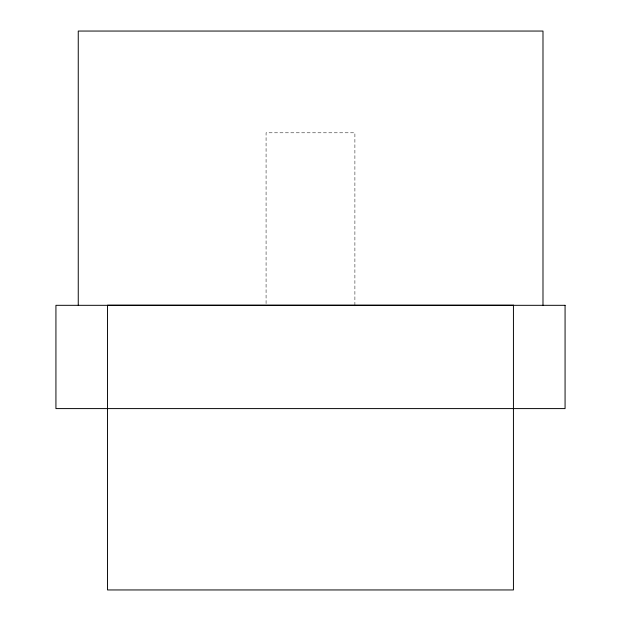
<?xml version="1.0" encoding="UTF-8"?>
<svg xmlns="http://www.w3.org/2000/svg" width="621" height="621" viewBox="0 0 621 621"><rect width="100%" height="100%" fill="white"/><g stroke="black" fill="none" stroke-linecap="round" stroke-linejoin="round"><path stroke-width="0.47" stroke-dasharray="3.1 2.33" d="M354.894 305.268L354.894 132.801L266.075 132.801L266.075 304.306"/><path stroke-width="0.93" d="M542.987 305.245L542.987 31.05L78.254 31.05L78.254 305.245M513.435 305.214L107.511 305.214L107.511 589.95L513.435 589.95L513.435 305.214M565.071 305.315L55.929 305.315L55.929 408.595L565.071 408.595L565.071 305.315"/></g></svg>
